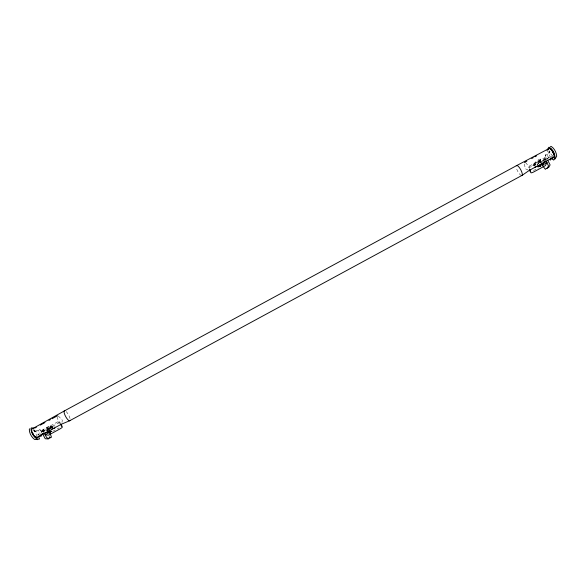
<?xml version="1.0" encoding="UTF-8"?>
<svg xmlns="http://www.w3.org/2000/svg" width="586" height="586" viewBox="0 0 586 586"><rect width="100%" height="100%" fill="white"/><g stroke="black" fill="none" stroke-linecap="round" stroke-linejoin="round"><path stroke-width="0.44" stroke-dasharray="2.93 2.2" d="M49.048 429.626L47.759 429.553C46.301 426.535 52.945 425.604 55.128 426.22M47.759 429.553L49.876 428.256L52.41 427.597M48.155 430.043L48.689 428.058L52.198 426.154L53.377 426.249M49.151 429.831L49.349 428.769L52.872 427.194M41.95 432.153L42.002 431.56L43.62 430.688L43.723 431.933M48.338 430.007L47.927 429.157L47.832 430.124M62.028 422.418L62.233 420.067L58.717 416.404A4.388 1.319 61.4 0 0 58.029 415.884M41.167 433.039L41.386 432.358A1.179 0.381 61.5 0 0 41.203 431.472A1.179 0.381 61.5 0 0 40.559 430.534L39.372 429.084L40.463 430.058A1.817 0.593 61.5 0 1 41.745 432.431M47.07 430.937L47.298 430.351L46.792 430.014L48.931 429.604M529.385 168.402L529.825 167.362L545.874 158.652L545.134 157.495L529.085 166.197L528.653 167.237M534.732 166.212C533.875 163.238 546.57 156.44 536.52 165.084L535.062 164.095L533.114 164.556L533.67 164.673L533.516 165.23C533.663 163.86 541.545 159.788 540.556 159.495L540.695 158.887L537.23 162.241L537.062 164.38M540.739 162.805L541.186 161.926L540.453 160.776M542.768 161.992L544.248 159.158L545.859 158.286L547.324 159.692M543.64 160.352L545.134 157.495M544.365 161.128L545.859 158.286M540.226 160.835L539.369 161.318L540.226 160.835L541.149 162.278M537.018 164.761L538.959 162.989L541.186 161.926M540.38 162.74L544.533 159.055L545.339 158.828L546.35 159.458M47.173 430.739L47.627 430.373M33.754 429.948L35.856 431.801L39.665 429.736M545.734 155.217L545.346 154.616L545.559 156.059A1.809 0.601 61.6 0 0 546.225 157.663A1.809 0.601 61.6 0 0 547.221 158.645L548.078 158.865L546.987 158.081A1.172 0.388 61.6 0 1 546.342 157.444A1.172 0.388 61.6 0 1 545.91 156.403L545.734 155.217L549.529 153.158L549.236 151.078M59.677 423.158L58.585 422.945L42.448 431.692L41.877 430.439L58.007 421.693L59.054 421.861L60.16 423.392M37.343 435.112L39.636 433.867M547.69 158.264L551.485 156.206L553.147 156.623M52.703 431.34L59.098 427.875M533.472 170.577L538.234 167.992M48.316 429.802L49.107 429.472M48.521 429.868L49.334 429.538M541.032 162.564L541.589 162.366M53.055 427.304L48.096 429.025L46.397 430.124L46.426 430.959M52.908 427.384L47.188 428.3M47.927 429.157L49.063 429.003M42.002 431.56L45.151 431.889M41.877 430.439L48.206 431.113M528.272 170.116L525.415 168.783L524.302 163.853A4.38 1.348 61.6 0 1 524.25 162.989M544.248 159.158L545.244 159.927M535.428 165.318L533.194 165.538L532.498 165.01C534.791 163.223 538.666 157.846 541.581 159.311L538.073 162.754L537.992 163.97M33.658 429.465L35.856 431.801M549.529 153.158L548.906 150.88M551.485 156.206L551.873 156.806M547.397 150.77L548.503 152.704L547.383 155.349L548.936 158.367M550.569 157.48L549.016 154.462L549.976 151.32M539.369 161.318L540.219 162.644M529.085 166.197L529.825 167.362M35.68 430.241L38.786 431.179L40.156 433.442M34.025 431.135L37.145 432.072L38.83 435.032M52.359 428.088L51.546 426.344L50.037 425.634L43.137 429.545L42.39 430.366L42.404 431.692M51.356 428.307L50.323 426.52L50.806 426.476L43.73 430.322L43.386 431.421L44.045 432.856M58.007 421.693L58.585 422.945M49.114 435.654L49.627 436.768M525.51 162.644A4.38 1.348 61.6 0 1 528.74 167.728M521.379 175.58A5.706 1.699 61.6 0 1 516.244 167.435M552.869 155.876A3.545 1.209 61.6 0 1 549.617 150.829M66.123 411.548A5.721 1.663 61.4 0 1 70.049 418.565M61.047 423.502A4.388 1.319 61.4 0 1 58.556 420.719A4.388 1.319 61.4 0 1 57.084 416.771M32.962 430.051A3.56 1.187 61.4 0 1 35.365 432.534A3.56 1.187 61.4 0 1 36.325 436.035M545.134 159.824L544.746 159.978L545.163 159.853"/><path stroke-width="0.88" d="M29.674 428.776L29.3 429.531C29.366 433.325 31.541 437.031 34.449 439.375L37.68 439.625L37.672 439.222M547.617 149.481L548.76 147.276L549.602 147.364C552.759 149.459 554.678 153.312 555.03 157.019C552.935 165.201 552.649 153.386 550.43 160.103L549.763 159.648M540.907 164.476L542.314 163.509L541.464 164.278M544.372 161.502L542.145 164.908M542.563 163.479L546.218 161.494L546.943 162.637L545.31 165.67L534.183 171.705A4.783 0.923 -32 0 1 530.887 172.687L529.685 169.259M553.038 157.773L552.071 159.209L551.397 158.762M546.965 168.497L547.947 167.222M537.252 166.234L535.018 167.303M540.856 165.486L541.274 165.223M553.382 157.187A5.018 1.707 61.6 0 0 553.147 152.096A5.018 1.707 61.6 0 0 548.899 148.61L516.244 165.801L64.79 410.691L32.406 428.769A5.025 1.677 61.4 0 0 33.05 434.226A5.025 1.677 61.4 0 0 37.16 437.229M525.261 162.036L526.865 161.165M531.685 158.55L533.289 157.678M534.901 156.806L536.505 155.942M546.95 150.272L548.555 149.401M34.801 428.08L36.361 427.231M40.273 425.114L44.968 422.565M48.88 420.44L50.447 419.591M52.015 418.748L57.487 415.774M40.412 434.995L43.54 433.303M36.457 437.735L61.53 424.132L69.485 420.843L522.221 175.287L529.261 170.394L554.21 156.865M45.254 433.208L47.459 432.014M49.634 432.043L51.509 431.186L50.953 431.655M48.748 432.849L45.078 434.841L48.47 435.164L59.655 429.099A4.798 0.923 -25 0 0 62.314 426.842L60.732 424.63M542.563 165.01L546.943 162.637M540.753 166.373L539.025 166.622L538.102 165.992M54.82 428.088L51.707 429.025M539.303 165.428L540.915 164.878M537.882 166.922L539.962 166.219M46.961 432.16L48.77 432.343M550.422 146.375L551.272 146.463C554.437 148.551 556.356 152.404 556.7 156.118L555.103 158.989L554.759 158.762M33.79 428.139L31.351 427.868L30.977 428.622C31.051 432.417 33.226 436.116 36.127 438.467C44.118 441.434 34.318 434.424 41.123 436.336L41.101 435.53M539.765 165.743L538.871 165.333M44.045 432.856L44.441 433.208M548.071 167.252L548.562 167.691L550.1 164.908L547.778 160.403M60.695 424.139L61.75 425.619A4.791 0.93 -25 0 1 61.581 426.139M545.712 160.571L548.489 165.779C547.778 169.017 546.577 167.537 545.376 169.354L542.761 165.831M50.206 433.677L51.495 437.244C49.334 437.237 49.971 439.06 46.873 437.859L44.712 434.219M42.397 433.559L45.254 438.738L48.382 438.995L48.374 438.606M529.561 169.83L530.169 171.559A4.783 0.923 -32 0 0 530.682 171.698M49.876 437.324L49.905 438.108M549.836 148.822A4.373 1.494 61.6 0 1 552.364 151.181A4.373 1.494 61.6 0 1 553.99 155.268M524.455 162.476A4.38 1.348 61.6 0 1 524.888 162.351M516.244 165.801A5.706 1.699 61.6 0 1 520.829 169.903A5.706 1.699 61.6 0 1 521.35 175.544M552.246 151.481A3.545 1.209 61.6 0 1 553.096 153.114M70.174 420.308A5.721 1.663 61.4 0 1 65.779 416.763A5.721 1.663 61.4 0 1 64.79 410.691M35.958 437.112A4.388 1.465 61.4 0 1 34.464 435.903M33.527 434.607A4.388 1.465 61.4 0 1 32.721 433.105M36.815 436.724A4.388 1.465 61.4 0 1 36.493 437.119M542.365 164.541L542.892 165.333L543.244 164.952L542.365 164.541M49.92 432.915L49.583 433.171L50.462 432.71L49.92 432.915M48.88 431.04L48.404 431.399L49.986 430.747L48.88 431.04"/></g></svg>
